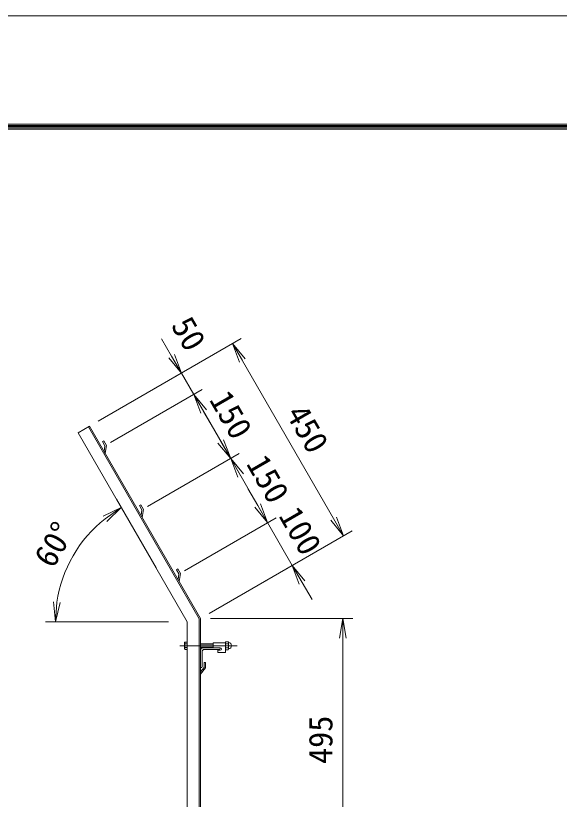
# Model space of a CAD drawing. Units: millimetres at full size. Extents: x -4200 to 4200, y -2970 to 2970.
# Drawn here: x 359 to 1462, y 1381 to 2970 of the extents above; entities that cross this region are included whole.
import ezdxf
from ezdxf.enums import TextEntityAlignment as Align

# ---------------------------------------------------------------- set-up
doc = ezdxf.new("R2010")
doc.units = ezdxf.units.MM
doc.header["$LTSCALE"] = 10
doc.linetypes.add('USER1', pattern=[50.8, 31.75, -6.35, 6.35, -6.35])
for name, color, linetype, lineweight in [('0-0_D-STR1', 1, 'Continuous', 18), ('0-1_D-BMK', 2, 'USER1', 13), ('0-2_D-STR-DIM', 7, 'Continuous', 13), ('0-3_D-STR3', 3, 'Continuous', 13), ('0-8_0', 7, 'Continuous', 18), ('0-B_D-TTL', 7, 'Continuous', 18)]:
    doc.layers.add(name, color=color, linetype=linetype, lineweight=lineweight)
doc.styles.add('ＭＳ ゴシック', font='')
doc.styles.get('ＭＳ ゴシック').set_extended_font_data('MS Gothic')

# ---------------------------------------------------------------- blocks, each defined once
blk = doc.blocks.new('_Open')
at = {"layer": '0-8_0'}
blk.add_line((-10, 1.667), (0, 0), dxfattribs=at)
blk.add_lwpolyline([(-10, -1.667), (0, 0), (-10, 0)], dxfattribs=at)

msp = doc.modelspace()

# ---------------------------------------------------------------- linework, layer by layer
at = {"layer": '0-0_D-STR1'}
for p, q in [((509.28, 2137.87), (485.9, 2124.37)), ((506.68, 2136.37), (731.28, 1747.36)), ((509.28, 2137.87), (734.28, 1748.16)), ((485.9, 2124.37), (707.28, 1740.93)), ((535.4, 2106.63), (538, 2108.13)), ((535.4, 2106.63), (540.34, 2098.07)), ((538, 2108.13), (543.5, 2098.6)), ((540.34, 2098.07), (538.8, 2086.73)), ((543.5, 2098.6), (541.09, 2082.77)), ((538.8, 2086.73), (541.09, 2082.77)), ((610.4, 1976.72), (613, 1978.22)), ((610.4, 1976.72), (615.34, 1968.17)), ((613, 1978.22), (618.5, 1968.7)), ((615.34, 1968.17), (613.8, 1956.83)), ((613.8, 1956.83), (616.09, 1952.87)), ((618.5, 1968.7), (616.09, 1952.87)), ((685.4, 1846.82), (688, 1848.32)), ((685.4, 1846.82), (690.34, 1838.26)), ((688, 1848.32), (693.5, 1838.79)), ((690.34, 1838.26), (688.8, 1826.93)), ((693.5, 1838.79), (691.09, 1822.97)), ((688.8, 1826.93), (691.09, 1822.97)), ((734.28, -411.84), (734.28, 1748.16)), ((707.28, -411.84), (707.28, 1740.93)), ((731.28, -411.84), (731.28, 1747.36)), ((774.28, 1688.16), (739.28, 1688.16)), ((772.28, 1685.16), (741.78, 1685.16)), ((774.28, 1687.16), (774.28, 1688.16)), ((734.28, 1683.16), (734.28, 1648.16)), ((737.28, 1680.66), (737.28, 1650.16)), ((741.28, 1658.54), (741.28, 1648.66)), ((741.28, 1648.66), (734.28, 1639.61)), ((735.28, 1648.16), (734.28, 1648.16)), ((744.28, 1647.54), (734.28, 1635.04)), ((734.28, 1639.61), (734.28, 1635.04))]:
    msp.add_line(p, q, dxfattribs=at)
msp.add_lwpolyline([(741.28, 1658.54), (744.28, 1658.54), (744.28, 1647.54)], dxfattribs=at)
for centre, radius, start, end in [((739.28, 1683.16), 5, 90, 180), ((741.78, 1680.66), 4.5, 90, 180), ((772.28, 1687.16), 2, 270, 0), ((735.28, 1650.16), 2, 270, 0)]:
    msp.add_arc(centre, radius, start, end, dxfattribs=at)
at = {"layer": '0-1_D-BMK'}
msp.add_line((808.51, 1692.66), (692.28, 1692.66), dxfattribs=at)
at = {"layer": '0-2_D-STR-DIM'}
for p, q in [((526.6, 2147.87), (816.6, 2315.31)), ((675.36, 2279.95), (655.36, 2314.59)), ((799.28, 2305.31), (1024.28, 1915.6)), ((526.6, 2147.87), (712.68, 2255.31)), ((695.36, 2245.31), (720.36, 2202.01)), ((551.6, 2104.57), (737.68, 2212.01)), ((551.6, 2104.57), (737.68, 2212.01)), ((720.36, 2202.01), (795.36, 2072.1)), ((740.36, 2167.36), (760.36, 2132.72)), ((626.6, 1974.67), (812.68, 2082.1)), ((626.6, 1974.67), (812.68, 2082.1)), ((795.36, 2072.1), (870.36, 1942.2)), ((850.36, 1976.84), (830.36, 2011.48)), ((644.16, 1850.25), (563.5, 1989.95)), ((701.6, 1844.76), (887.68, 1952.2)), ((701.6, 1844.76), (887.68, 1952.2)), ((870.36, 1942.2), (920.36, 1855.6)), ((751.6, 1758.16), (1041.6, 1925.6)), ((751.6, 1758.16), (937.68, 1865.6)), ((940.36, 1820.95), (960.36, 1786.31)), ((754.28, 1748.16), (1043.04, 1748.16)), ((1023.04, 1748.16), (1023.04, 1253.16)), ((669.15, 1740.93), (419.73, 1740.93))]:
    msp.add_line(p, q, dxfattribs=at)
msp.add_arc((707.28, 1740.93), 267.55, 128.57404, 171.42596, dxfattribs=at)
at = {"layer": '0-3_D-STR3'}
for p, q in [((701.98, 1698.96), (702.67, 1700.17)), ((707.28, 1700.17), (702.67, 1700.17)), ((707.28, 1700.17), (707.28, 1685.16)), ((785.53, 1700.76), (790.03, 1700.76)), ((701.98, 1698.96), (701.98, 1686.36)), ((701.98, 1686.36), (702.67, 1685.16)), ((707.28, 1696.41), (702.67, 1696.41)), ((707.28, 1688.91), (702.67, 1688.91)), ((707.28, 1685.16), (702.67, 1685.16)), ((734.28, 1696.66), (759.53, 1696.66)), ((734.28, 1695.91), (759.53, 1695.91)), ((734.28, 1689.41), (759.53, 1689.41)), ((734.28, 1688.66), (759.53, 1688.66)), ((759.53, 1698.66), (759.53, 1688.16)), ((784.53, 1698.66), (759.53, 1698.66)), ((774.28, 1688.16), (759.53, 1688.16)), ((784.53, 1698.9), (784.53, 1686.55)), ((784.53, 1698.9), (784.53, 1686.55)), ((784.53, 1698.66), (784.53, 1678.66)), ((790.03, 1696.71), (785.53, 1696.71)), ((790.03, 1688.61), (785.53, 1688.61)), ((785.53, 1684.56), (790.03, 1684.56)), ((791.03, 1698.9), (791.03, 1686.55)), ((791.03, 1698.9), (791.03, 1686.55)), ((769.53, 1683.66), (769.53, 1678.66)), ((774.28, 1683.66), (769.53, 1683.66)), ((784.53, 1678.66), (769.53, 1678.66))]:
    msp.add_line(p, q, dxfattribs=at)
for centre, radius, start, end in [((705.42, 1698.29), 3.32, 145.61585, 214.38415), ((787.07, 1698.74), 2.54, 127.21089, 232.78911), ((788.49, 1698.74), 2.54, 307.21089, 52.78911), ((714.51, 1692.66), 12.42, 162.4121, 197.5879), ((705.42, 1687.03), 3.32, 145.61585, 214.38415), ((774.28, 1685.91), 2.25, 270, 90), ((793.23, 1692.66), 8.7, 152.26063, 207.73937), ((787.08, 1686.59), 2.55, 127.42505, 232.57495), ((782.33, 1692.66), 8.7, 332.26063, 27.73937), ((788.48, 1686.59), 2.55, 307.42505, 52.57495), ((791.4, 1699.61), 0.5, 189.83916, 262.83194), ((791.4, 1685.72), 0.5, 97.16806, 163.42019), ((790.53, 1692.66), 6.5, 277.16806, 82.83194)]:
    msp.add_arc(centre, radius, start, end, dxfattribs=at)
at = {"layer": '0-B_D-TTL', "color": 2}
msp.add_lwpolyline([(-4200, 2970), (4200, 2970), (4200, -2970), (-4200, -2970)], close=True, dxfattribs=at)
at = {"layer": '0-B_D-TTL'}
for points in [[(-3930, 2750), (3930, 2750), (3930, -2750), (-3930, -2750)], [(-3927.5, 2747.5), (3927.5, 2747.5), (3927.5, -2747.5), (-3927.5, -2747.5)], [(-3925, 2745), (3925, 2745), (3925, -2745), (-3925, -2745)], [(-3922.5, 2742.5), (3922.5, 2742.5), (3922.5, -2742.5), (-3922.5, -2742.5)], [(-3920, 2740), (3920, 2740), (3920, -2740), (-3920, -2740)]]:
    msp.add_lwpolyline(points, close=True, dxfattribs=at)

# ---------------------------------------------------------------- block references
at = {"layer": '0-2_D-STR-DIM', "xscale": 4, "yscale": 4}
for p, rotation in [((799.28, 2305.31), 120), ((695.36, 2245.31), 300), ((720.36, 2202.01), 120), ((720.36, 2202.01), 120), ((795.36, 2072.1), 300), ((795.36, 2072.1), 120), ((573.5, 1972.63), 34.28702), ((870.36, 1942.2), 300), ((870.36, 1942.2), 300), ((1024.28, 1915.6), 300), ((920.36, 1855.6), 120), ((439.73, 1740.93), 265.71298), ((1023.04, 1748.16), 90)]:
    msp.add_blockref('_Open', p, dxfattribs=dict(at, rotation=rotation))

# ---------------------------------------------------------------- texts
at = {"layer": '0-2_D-STR-DIM', "style": 'ＭＳ ゴシック'}
for s, rotation, p in [('50', 300, (660.72, 2334.62)), ('150', 300, (738.37, 2184.3)), ('450', 300, (893.38, 2155.83)), ('150', 300, (813.37, 2054.4)), ('100', 300, (879.1, 1949.12)), ('60°', 60, (447.7, 1839.92)), ('495', 90, (1016.29, 1452.8))]:
    msp.add_text(s, height=48.09, rotation=rotation, dxfattribs=at).set_placement(p, align=Align.BOTTOM_LEFT)

doc.saveas('drawing.dxf')
